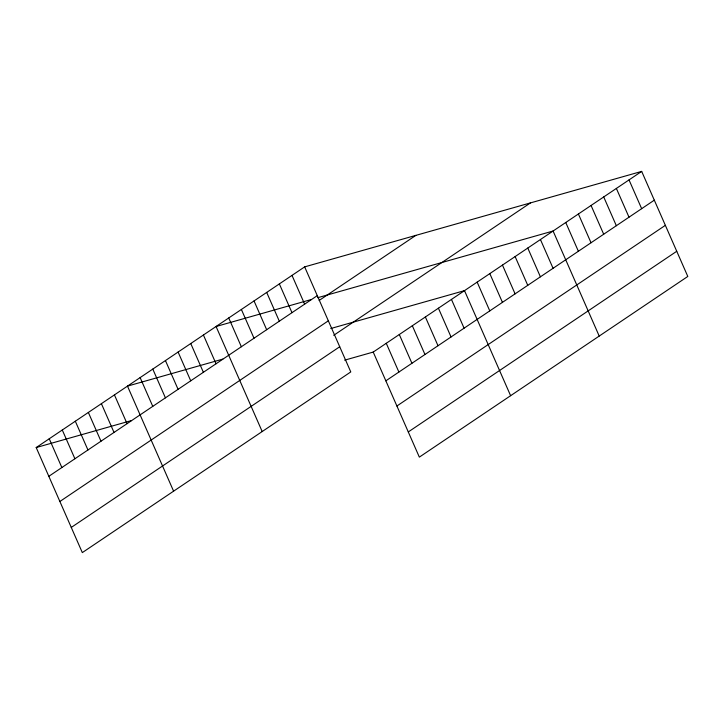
<?xml version="1.0" encoding="UTF-8"?>
<svg xmlns="http://www.w3.org/2000/svg" width="724" height="724" viewBox="0 0 724 724"><rect width="100%" height="100%" fill="white"/><g stroke="black" fill="none" stroke-linecap="round" stroke-linejoin="round"><path stroke-width="1.09" d="M304.659 266.875L350.778 371.928L82.319 552.602L36.2 447.55L304.659 266.875L641.681 171.398L687.8 276.45L419.341 457.125L373.222 352.072L641.681 171.398M48.825 476.311L317.293 295.636M319.148 300.46L415.884 235.363M59.875 501.488L328.343 320.813M333.719 335.312L530.466 202.901M71.269 527.425L339.728 346.751M385.847 380.833L654.315 200.159M396.897 406.01L665.365 225.336M408.282 431.947L676.75 251.273M311.401 299.492L216.069 326.497L262.188 431.549M317.755 297.691L553.091 231.019L599.21 336.072M222.802 359.113L127.478 386.118L173.597 491.171M330.778 328.524L464.5 290.641L510.61 395.693M36.2 447.55L131.533 420.544M344.624 360.172L373.222 352.072M629.029 179.914L641.654 208.675M616.368 188.43L629.002 217.191M603.716 196.946L616.341 225.716M591.056 205.462L603.689 234.232M578.404 213.987L591.028 242.748M565.752 222.503L578.376 251.264M540.439 239.535L553.064 268.305M527.778 248.051L540.403 276.821M515.126 256.577L527.751 285.337M502.465 265.093L515.09 293.853M489.813 273.609L502.438 302.37M477.152 282.125L489.777 310.886M451.459 299.419L464.084 328.18M438.418 308.198L451.043 336.959M425.377 316.967L438.002 345.737M412.336 325.746L424.97 354.507M399.304 334.524L411.929 363.285M386.263 343.294L398.888 372.064M292.007 275.392L304.632 304.152M279.355 283.908L291.98 312.668M266.694 292.424L279.319 321.185M254.043 300.94L266.667 329.71M241.382 309.465L254.006 338.226M228.73 317.981L241.354 346.742M203.417 335.013L216.042 363.774M190.756 343.529L203.381 372.299M178.104 352.045L190.729 380.815M165.443 360.57L178.077 389.331M152.791 369.086L165.416 397.847M140.13 377.602L152.764 406.363M114.437 394.897L127.062 423.658M101.396 403.666L114.021 432.436M88.355 412.445L100.989 441.206M75.323 421.223L87.948 449.984M62.282 430.002L74.907 458.763M49.241 438.771L61.866 467.541"/></g></svg>
